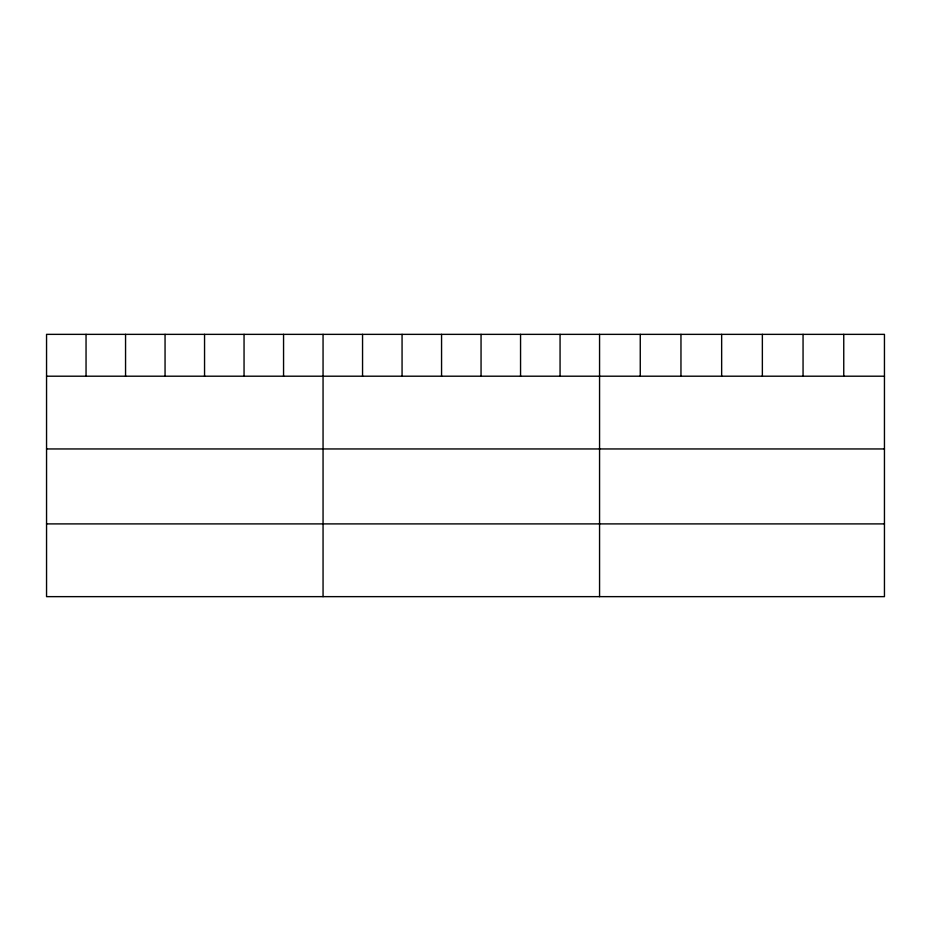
<?xml version="1.0" encoding="UTF-8"?>
<svg xmlns="http://www.w3.org/2000/svg" width="931" height="931" viewBox="0 0 931 931"><rect width="100%" height="100%" fill="white"/><g stroke="black" fill="none" stroke-linecap="round" stroke-linejoin="round"><path stroke-width="1.4" d="M884.45 376.205L884.45 596.643L46.55 596.643L46.55 334.357L884.45 334.357L884.45 376.205L46.55 376.205M46.55 448.951L884.45 448.951M46.55 523.897L884.45 523.897M843.754 334.357L843.754 376.205M803.057 334.357L803.057 376.205M762.361 334.357L762.361 376.205M721.653 334.357L721.653 376.205M680.957 334.357L680.957 376.205M640.26 334.357L640.26 376.205M599.564 334.357L599.564 596.643M560.066 334.357L560.066 376.205M520.557 334.357L520.557 376.205M481.059 334.357L481.059 376.205M441.562 334.357L441.562 376.205M402.064 334.357L402.064 376.205M362.555 334.357L362.555 376.205M323.057 334.357L323.057 596.643M283.559 334.357L283.559 376.205M244.05 334.357L244.05 376.205M204.552 334.357L204.552 376.205M165.055 334.357L165.055 376.205M125.557 334.357L125.557 376.205M86.048 334.357L86.048 376.205"/></g></svg>
